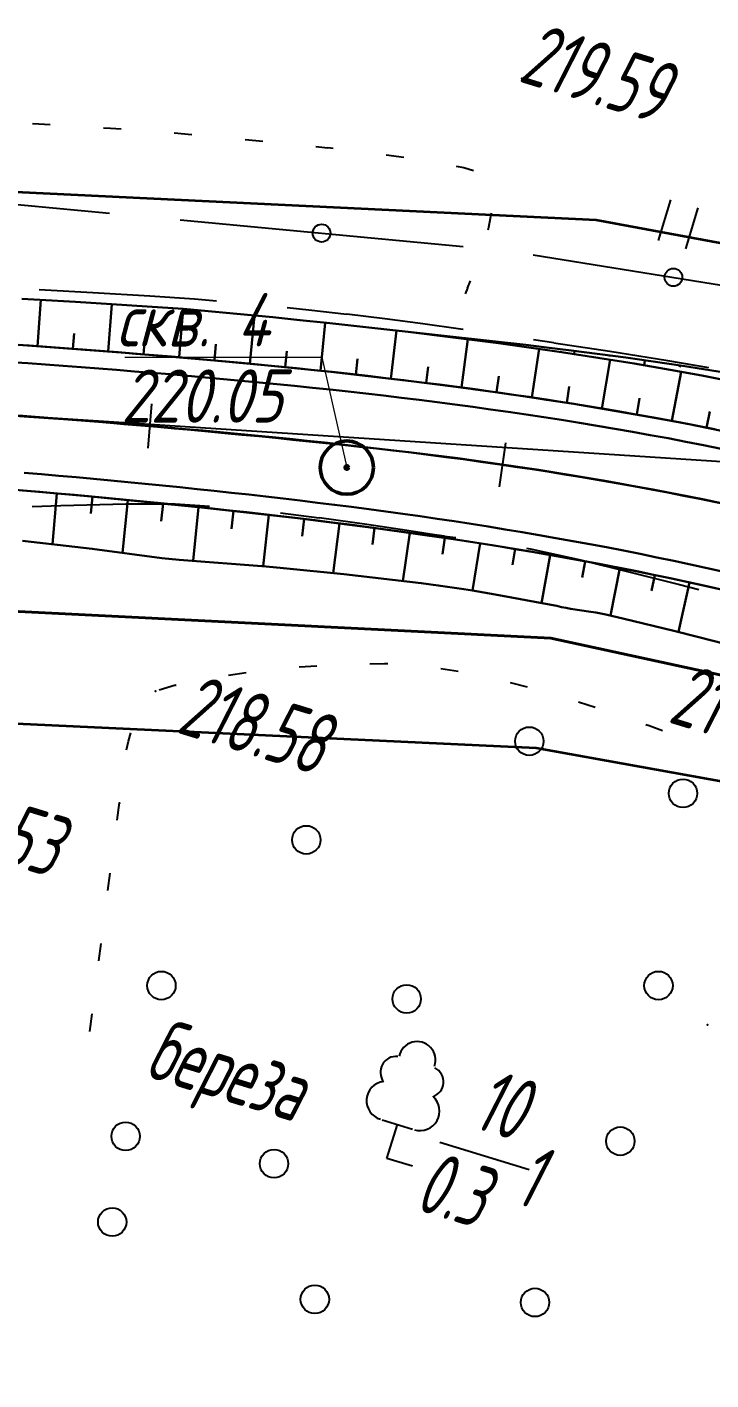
# Model space of a CAD drawing. Header units: millimetres. Extents: x -1799 to 6962, y -1020 to 4121.
# Drawn here: x -853.2 to -814.7, y 3630.4 to 3706.7 of the extents above; entities that cross this region are included whole.
import ezdxf

# ---------------------------------------------------------------- set-up
doc = ezdxf.new("R2010")
doc.units = ezdxf.units.MM
doc.linetypes.add('CONTI', pattern=[0])
for name, color, linetype, lineweight in [('10', 1, 'Continuous', 35), ('геология', 7, 'Continuous', 20), ('КОПИЯ_ОСЬ_13_ОТКОСЫ', 7, 'Continuous', 30), ('КОПИЯ_ОСЬ_ГРАНИЦЫ_ПОЛОС', 7, 'Continuous', 30), ('ОСЬ_ВЕРХ_ПОКРЫТИЯ_ГРАНИЦЫ_ПОЛОС', 7, 'Continuous', 30), ('ОСЬ_ВЕРХ_ПОКРЫТИЯ_ОСЬ', 1, 'Continuous', 30)]:
    doc.layers.add(name, color=color, linetype=linetype, lineweight=lineweight)
for name, color, linetype in [('_Ростелеком', 6, 'Continuous'), ('NAD_MDEFAULT', 7, 'CONTI'), ('PI_OTDEFAULT', 172, 'CONTI'), ('PI_TTDEFAULT', 5, 'CONTI'), ('PLN_O', 7, 'CONTI'), ('SIT_LDEFAULT', 7, 'CONTI'), ('USLZNDEFAULT', 7, 'CONTI'), ('ZAPSKDEFAULT', 7, 'CONTI'), ('КОПИЯ_ОСЬ_ТАНГЕНСЫ', 1, 'Continuous'), ('ОСЬ_ВЕРХ_ПОКРЫТИЯ_ПИКЕТЫ', 1, 'Continuous'), ('ОСЬ_ВЕРХ_ПОКРЫТИЯ_ТАНГЕНСЫ', 1, 'Continuous'), ('разметка', 7, 'Continuous')]:
    doc.layers.add(name, color=color, linetype=linetype)
doc.styles.add('eskd', font='spds.shx', dxfattribs={"width": 1.2, "oblique": 15})
doc.styles.add('STYLE1', font='romand.shx', dxfattribs={"width": 0.9})
doc.styles.add('ГОСТ', font='', dxfattribs={"oblique": 15, "height": 4})
doc.styles.get('ГОСТ').set_extended_font_data('GOST type A')
doc.linetypes.add('кабель_связи_проект.', pattern='A,10,-1,["/",STYLE1,S=3,R=0,X=0,Y=-1.5],-4.1', length=15.1)

# ---------------------------------------------------------------- blocks, each defined once
blk = doc.blocks.new('BL_2011')
at = {"color": 0}
for p, q in [((0, 0), (0, 2.4)), ((1.6, 0), (1.6, 2.4))]:
    blk.add_line(p, q, dxfattribs=at)
blk = doc.blocks.new('BL_2002')
at = {"color": 0}
blk.add_circle((0, 0), 0.8, dxfattribs=at)
blk = doc.blocks.new('BL_104')
at = {"color": 0}
for p, q in [((-0.9, 2), (0.9, 2)), ((0, 0), (0, 2)), ((1.5, 0), (0, 0))]:
    blk.add_line(p, q, dxfattribs=at)
for centre, radius, start, end in [((0, 5.8), 1.04, 358, 185), ((-0.94, 4.8), 0.88, 100, 235), ((0.94, 4.8), 0.88, 305, 80), ((-1, 3.1), 1.1, 115, 270), ((1, 3.1), 1.1, 270, 65)]:
    blk.add_arc(centre, radius, start, end, dxfattribs=at)

msp = doc.modelspace()

# ---------------------------------------------------------------- linework, layer by layer
at = {"layer": '10'}
for points in [[(-804.504, 3662.403), (-824.534, 3666.023), (-948.424, 3671.803), (-975.894, 3675.363), (-1007.464, 3684.893), (-1045.044, 3689.693), (-1091.514, 3701.643), (-1136.714, 3726.003), (-1145.914, 3731.613), (-1190.934, 3759.813), (-1203.524, 3777.133), (-1281.424, 3800.433), (-1370.854, 3827.173), (-1423.974, 3843.233), (-1467.204, 3856.303), (-1517.944, 3871.633), (-1536.604, 3877.273), (-1560.794, 3884.923), (-1568.404, 3887.323), (-1611.244, 3900.873), (-1670.725, 3919.711)], [(-1127.044, 3748.853), (-1082.584, 3724.793), (-1040.334, 3713.903), (-945.964, 3701.783), (-821.164, 3695.803), (-801.874, 3692.213), (-802.544, 3689.663), (-744.544, 3662.453), (-623.344, 3533.873), (-488.394, 3411.683), (-417.274, 3367.923), (-360.394, 3343.983), (-65.034, 3344.873)]]:
    msp.add_lwpolyline(points, dxfattribs=at)
at = {"layer": '_Ростелеком', "linetype": 'кабель_связи_проект.', "lineweight": 40, "ltscale": 0.25}
msp.add_lwpolyline([(-948.53, 3678.474), (-823.707, 3672.227), (-802.844, 3667.693), (-774.394, 3654.573), (-771.114, 3652.853), (-744.064, 3631.704), (-653.913, 3534.931), (-613.144, 3493.635), (-571.166, 3454.305), (-538.368, 3423.835), (-499.759, 3392.664), (-473.857, 3375.574), (-451.844, 3361.683), (-428.902, 3349.43), (-411.164, 3343.133), (-385.11, 3333.152), (-352.028, 3321.936), (-297.634, 3315.251)], dxfattribs=at)
at = {"layer": 'NAD_MDEFAULT', "color": 0}
msp.add_line((-829.957, 3643.816), (-824.937, 3642.281), dxfattribs=at)
at = {"layer": 'PI_TTDEFAULT', "color": 5}
for p in [(-825.348, 3703.769, 219.594), (-845.978, 3669.229, 218.581), (-848.008, 3662.929, 218.531), (-814.888, 3650.419, 219.222)]:
    msp.add_point(p, dxfattribs=at)
at = {"layer": 'PLN_O'}
for p, q in [((-864.508, 3697.669), (-848.578, 3696.169)), ((-844.588, 3695.799), (-828.658, 3694.299)), ((-824.708, 3693.829), (-808.908, 3691.279))]:
    msp.add_line(p, q, dxfattribs=at)
for centre in [(-836.628, 3695.049), (-816.808, 3692.559)]:
    msp.add_circle(centre, 0.5, dxfattribs=at)
at = {"layer": 'SIT_LDEFAULT', "color": 7}
for p, q in [((-852.908, 3701.229), (-852.558, 3701.209)), ((-852.558, 3701.209), (-851.908, 3701.169)), ((-848.918, 3700.989), (-848.508, 3700.969)), ((-848.508, 3700.959), (-847.918, 3700.919)), ((-844.928, 3700.699), (-843.928, 3700.609)), ((-840.938, 3700.329), (-839.938, 3700.239)), ((-836.958, 3699.929), (-836.268, 3699.859)), ((-836.268, 3699.869), (-835.968, 3699.829)), ((-832.988, 3699.469), (-831.998, 3699.329)), ((-829.038, 3698.829), (-828.608, 3698.749)), ((-828.608, 3698.749), (-828.068, 3698.579)), ((-827.078, 3696.179), (-827.228, 3695.369)), ((-827.218, 3695.369), (-827.268, 3695.209)), ((-828.248, 3692.369), (-828.418, 3691.949)), ((-849.508, 3691.689), (-852.528, 3691.859)), ((-846.308, 3691.499), (-849.508, 3691.689)), ((-843.778, 3691.319), (-846.308, 3691.499)), ((-828.398, 3691.949), (-828.538, 3691.619)), ((-842.548, 3691.219), (-843.778, 3691.319)), ((-837.348, 3690.709), (-838.568, 3690.839)), ((-835.208, 3690.469), (-837.348, 3690.709)), ((-833.068, 3690.219), (-835.208, 3690.479)), ((-830.928, 3689.939), (-833.068, 3690.219)), ((-828.798, 3689.639), (-830.928, 3689.939)), ((-828.648, 3689.619), (-828.798, 3689.639)), ((-823.538, 3688.859), (-824.688, 3689.029)), ((-820.398, 3688.379), (-823.538, 3688.849)), ((-817.128, 3687.849), (-820.398, 3688.379)), ((-814.808, 3687.459), (-817.128, 3687.859)), ((-852.928, 3679.639), (-851.318, 3679.699)), ((-851.318, 3679.699), (-847.658, 3679.789)), ((-847.658, 3679.789), (-844.878, 3679.789)), ((-844.878, 3679.789), (-842.938, 3679.669)), ((-838.948, 3679.279), (-836.768, 3679.009)), ((-836.768, 3679.019), (-834.078, 3678.649)), ((-834.078, 3678.649), (-831.818, 3678.309)), ((-831.818, 3678.309), (-830.268, 3678.069)), ((-830.268, 3678.069), (-829.698, 3677.979)), ((-829.698, 3677.969), (-829.058, 3677.899)), ((-825.088, 3677.299), (-824.778, 3677.239)), ((-824.778, 3677.239), (-822.048, 3676.629)), ((-822.048, 3676.629), (-819.248, 3675.949)), ((-819.248, 3675.949), (-816.458, 3675.239)), ((-816.458, 3675.249), (-815.378, 3674.969)), ((-841.868, 3670.139), (-840.878, 3670.289)), ((-837.898, 3670.599), (-836.898, 3670.669)), ((-833.908, 3670.779), (-833.078, 3670.799)), ((-833.078, 3670.799), (-832.898, 3670.789)), ((-829.918, 3670.519), (-828.928, 3670.359)), ((-845.778, 3669.299), (-844.848, 3669.589)), ((-844.848, 3669.569), (-844.818, 3669.579)), ((-825.998, 3669.729), (-825.038, 3669.469)), ((-822.158, 3668.629), (-821.208, 3668.329)), ((-818.358, 3667.359), (-818.178, 3667.299)), ((-818.178, 3667.289), (-817.428, 3667.009)), ((-847.608, 3665.929), (-847.508, 3666.419)), ((-847.508, 3666.419), (-847.368, 3666.889)), ((-848.148, 3661.959), (-848.018, 3662.949)), ((-848.668, 3657.989), (-848.538, 3658.979)), ((-849.178, 3654.029), (-849.048, 3655.019)), ((-849.688, 3650.059), (-849.558, 3651.049))]:
    msp.add_line(p, q, dxfattribs=at)
at = {"layer": 'геология', "color": 1, "linetype": 'Continuous'}
for p, q in [((-847.708, 3688.05), (-836.616, 3688.05)), ((-836.616, 3688.05), (-835.204, 3681.833))]:
    msp.add_line(p, q, dxfattribs=at)
at = {"layer": 'геология', "color": 1, "linetype": 'Continuous', "lineweight": 50}
for radius in [1.5, 0.103]:
    msp.add_circle((-835.204, 3681.833), radius, dxfattribs=at)
at = {"layer": 'КОПИЯ_ОСЬ_13_ОТКОСЫ'}
for points in [[(-853.505, 3691.355), (-852.499, 3691.292), (-850.484, 3691.176), (-848.468, 3691.043), (-846.448, 3690.913), (-844.426, 3690.774), (-843.415, 3690.695), (-841.392, 3690.503), (-839.367, 3690.305), (-837.848, 3690.149), (-836.327, 3689.989), (-834.298, 3689.762), (-833.282, 3689.652), (-831.757, 3689.48), (-829.211, 3689.175), (-826.669, 3688.848), (-823.104, 3688.343), (-821.063, 3688.029), (-819.025, 3687.696), (-816.99, 3687.344), (-815.204, 3687.017), (-813.421, 3686.672)], [(-852.632, 3688.674), (-852.44, 3691.289)], [(-848.643, 3688.375), (-848.436, 3691.041)], [(-844.656, 3688.05), (-844.422, 3690.774)], [(-840.672, 3687.689), (-840.4, 3690.406)], [(-836.692, 3687.29), (-836.42, 3689.999)], [(-850.637, 3688.528), (-850.573, 3689.399)], [(-834.298, 3689.762), (-833.282, 3689.652), (-831.757, 3689.48), (-829.211, 3689.175), (-826.669, 3688.848), (-823.104, 3688.343), (-821.063, 3688.029), (-819.025, 3687.696), (-816.99, 3687.344), (-815.204, 3687.017), (-813.421, 3686.672)], [(-834.298, 3689.762), (-833.281, 3689.657), (-831.246, 3689.437), (-829.211, 3689.2), (-828.19, 3689.088), (-827.169, 3688.98), (-825.125, 3688.749), (-824.102, 3688.629), (-822.567, 3688.44), (-819.494, 3688.035), (-816.418, 3687.587), (-813.34, 3687.095)], [(-832.718, 3686.841), (-832.406, 3689.553)], [(-830.321, 3689.329), (-830.323, 3689.311)], [(-846.649, 3688.217), (-846.576, 3689.105)], [(-842.664, 3687.875), (-842.582, 3688.783)], [(-838.682, 3687.49), (-838.591, 3688.395)], [(-828.748, 3686.348), (-828.385, 3689.071)], [(-828.334, 3689.104), (-828.335, 3689.098)], [(-826.346, 3688.887), (-826.355, 3688.803)], [(-824.789, 3685.78), (-824.375, 3688.523)], [(-824.359, 3688.659), (-824.362, 3688.631)], [(-822.374, 3688.415), (-822.397, 3688.236)], [(-834.704, 3687.07), (-834.601, 3687.971)], [(-820.838, 3685.152), (-820.369, 3687.918)], [(-820.391, 3688.153), (-820.399, 3688.094)], [(-818.41, 3687.877), (-818.451, 3687.599)], [(-830.732, 3686.605), (-830.618, 3687.508)], [(-826.767, 3686.076), (-826.639, 3686.983)], [(-816.899, 3684.462), (-816.377, 3687.234)], [(-816.431, 3687.589), (-816.444, 3687.497)], [(-822.811, 3685.481), (-822.673, 3686.396)], [(-818.867, 3684.818), (-818.71, 3685.74)], [(-814.935, 3684.082), (-814.752, 3685.004)], [(-856.748, 3680.832), (-852.779, 3680.492), (-849.809, 3680.224), (-843.394, 3679.593), (-837.991, 3678.986), (-833.589, 3678.427), (-829.208, 3677.801), (-827.027, 3677.46), (-824.85, 3677.098), (-820.998, 3676.403), (-817.17, 3675.635), (-815.267, 3675.221), (-813.368, 3674.787)], [(-851.531, 3680.379), (-851.789, 3677.511)], [(-849.539, 3680.198), (-849.633, 3679.243)], [(-847.549, 3680.002), (-847.841, 3677.032)], [(-845.558, 3679.806), (-845.656, 3678.816)], [(-843.568, 3679.61), (-843.866, 3676.581)], [(-841.58, 3679.389), (-841.693, 3678.381)], [(-839.593, 3679.166), (-839.918, 3676.269)], [(-837.606, 3678.937), (-837.728, 3677.973)], [(-835.622, 3678.685), (-835.978, 3675.879)], [(-833.638, 3678.433), (-833.757, 3677.498)], [(-831.658, 3678.151), (-832.045, 3675.438)], [(-829.678, 3677.868), (-829.807, 3676.963)], [(-853.479, 3677.697), (-852.493, 3677.597), (-851.509, 3677.478), (-850.525, 3677.363), (-849.542, 3677.258), (-845.626, 3676.736), (-844.647, 3676.64), (-842.687, 3676.49), (-841.708, 3676.412), (-840.73, 3676.336), (-839.753, 3676.255), (-838.779, 3676.156), (-835.373, 3675.82), (-831.017, 3675.32), (-830.053, 3675.192), (-828.612, 3674.974), (-828.133, 3674.899), (-827.177, 3674.734), (-826.223, 3674.563), (-824.319, 3674.214), (-823.37, 3674.034), (-823.113, 3673.976), (-822.855, 3673.923), (-822.596, 3673.877), (-821.468, 3673.708), (-821.183, 3673.663), (-820.898, 3673.611), (-820.615, 3673.552), (-819.583, 3673.313), (-816.779, 3672.635), (-815.385, 3672.283), (-813.994, 3671.926)], [(-827.701, 3677.567), (-828.123, 3674.898)], [(-825.726, 3677.246), (-825.875, 3676.358)], [(-823.756, 3676.901), (-824.244, 3674.2)], [(-821.788, 3676.546), (-821.951, 3675.645)], [(-819.824, 3676.168), (-820.361, 3673.493)], [(-817.864, 3675.774), (-818.043, 3674.882)], [(-815.906, 3675.363), (-816.518, 3672.569)]]:
    msp.add_lwpolyline(points, dxfattribs=at)
at = {"layer": 'КОПИЯ_ОСЬ_ГРАНИЦЫ_ПОЛОС'}
for points in [[(-854.107, 3688.78), (-853.106, 3688.709), (-852.104, 3688.637), (-851.101, 3688.563), (-850.098, 3688.488), (-849.095, 3688.411), (-848.092, 3688.333), (-847.088, 3688.253), (-846.084, 3688.171), (-845.079, 3688.087), (-844.075, 3688.001), (-843.07, 3687.912), (-842.065, 3687.822), (-841.06, 3687.729), (-840.054, 3687.633), (-839.048, 3687.535), (-838.042, 3687.434), (-837.036, 3687.33), (-836.03, 3687.223), (-835.024, 3687.113), (-834.018, 3686.999), (-833.011, 3686.882), (-832.005, 3686.762), (-830.998, 3686.638), (-829.992, 3686.511), (-828.985, 3686.38), (-827.979, 3686.244), (-826.973, 3686.105), (-825.967, 3685.962), (-824.961, 3685.814), (-823.955, 3685.662), (-822.949, 3685.506), (-821.944, 3685.345), (-820.939, 3685.179), (-819.935, 3685.008), (-818.931, 3684.833), (-817.927, 3684.652), (-816.924, 3684.466), (-815.921, 3684.275), (-814.919, 3684.079), (-813.917, 3683.877)], [(-853.469, 3680.552), (-852.494, 3680.466), (-851.52, 3680.38), (-850.546, 3680.292), (-849.573, 3680.202), (-848.601, 3680.111), (-847.629, 3680.019), (-846.658, 3679.925), (-845.687, 3679.828), (-844.717, 3679.73), (-843.748, 3679.63), (-842.78, 3679.528), (-841.812, 3679.423), (-840.845, 3679.317), (-839.879, 3679.207), (-838.914, 3679.096), (-837.95, 3678.981), (-836.986, 3678.864), (-836.023, 3678.744), (-835.061, 3678.621), (-834.101, 3678.495), (-833.141, 3678.366), (-832.182, 3678.233), (-831.224, 3678.098), (-830.267, 3677.959), (-829.311, 3677.816), (-828.356, 3677.67), (-827.402, 3677.52), (-826.45, 3677.366), (-825.499, 3677.208), (-824.549, 3677.047), (-823.6, 3676.881), (-822.652, 3676.711), (-821.706, 3676.537), (-820.761, 3676.358), (-819.818, 3676.175), (-818.876, 3675.987), (-817.936, 3675.795), (-816.997, 3675.598), (-816.06, 3675.396), (-815.125, 3675.189), (-814.191, 3674.978)]]:
    msp.add_lwpolyline(points, dxfattribs=at)
at = {"layer": 'КОПИЯ_ОСЬ_ТАНГЕНСЫ'}
msp.add_line((-1078.138, 3699.439), (-773.698, 3679.529), dxfattribs=at)
at = {"layer": 'ОСЬ_ВЕРХ_ПОКРЫТИЯ_ГРАНИЦЫ_ПОЛОС', "linetype": 'Continuous'}
for points in [[(-814.494, 3683.994), (-816.498, 3684.386), (-818.506, 3684.757), (-822.525, 3685.438), (-826.548, 3686.045), (-829.063, 3686.39), (-831.581, 3686.711), (-836.111, 3687.231), (-841.141, 3687.736), (-844.405, 3688.029), (-847.672, 3688.3), (-850.181, 3688.494), (-853.189, 3688.715), (-857.694, 3689.027)], [(-854.109, 3688.78), (-853.107, 3688.709), (-852.105, 3688.637), (-851.103, 3688.563), (-850.1, 3688.488), (-849.097, 3688.411), (-848.094, 3688.333), (-847.09, 3688.253), (-846.086, 3688.171), (-845.081, 3688.087), (-844.077, 3688.001), (-843.072, 3687.913), (-842.067, 3687.822), (-841.062, 3687.729), (-840.056, 3687.633), (-839.05, 3687.535), (-838.045, 3687.434), (-837.039, 3687.33), (-836.032, 3687.223), (-835.026, 3687.113), (-834.02, 3686.999), (-833.013, 3686.883), (-832.007, 3686.762), (-831, 3686.639), (-829.994, 3686.511), (-828.988, 3686.38), (-827.981, 3686.245), (-826.975, 3686.106), (-825.969, 3685.962), (-824.963, 3685.815), (-823.957, 3685.663), (-822.952, 3685.506), (-821.947, 3685.345), (-820.942, 3685.179), (-819.937, 3685.009), (-818.933, 3684.833), (-817.929, 3684.652), (-816.926, 3684.467), (-815.923, 3684.276), (-814.921, 3684.079), (-813.92, 3683.877)], [(-814.12, 3682.898), (-815.116, 3683.098), (-816.113, 3683.294), (-817.111, 3683.484), (-818.109, 3683.669), (-819.108, 3683.848), (-820.107, 3684.023), (-821.107, 3684.193), (-822.107, 3684.358), (-823.108, 3684.518), (-824.109, 3684.674), (-825.11, 3684.825), (-826.112, 3684.972), (-827.114, 3685.115), (-828.116, 3685.254), (-829.119, 3685.389), (-830.122, 3685.519), (-831.124, 3685.646), (-832.127, 3685.77), (-833.13, 3685.89), (-834.133, 3686.006), (-835.136, 3686.119), (-836.14, 3686.229), (-837.143, 3686.335), (-838.146, 3686.439), (-839.149, 3686.54), (-840.152, 3686.638), (-841.155, 3686.733), (-842.158, 3686.826), (-843.161, 3686.917), (-844.163, 3687.005), (-845.166, 3687.091), (-846.168, 3687.174), (-847.17, 3687.256), (-848.172, 3687.336), (-849.174, 3687.414), (-850.175, 3687.491), (-851.177, 3687.566), (-852.178, 3687.639), (-853.179, 3687.712), (-854.179, 3687.783)]]:
    msp.add_lwpolyline(points, dxfattribs=at)
at = {"layer": 'ОСЬ_ВЕРХ_ПОКРЫТИЯ_ГРАНИЦЫ_ПОЛОС', "linetype": 'Continuous', "lineweight": 30}
for points in [[(-813.967, 3675.952), (-814.906, 3676.165), (-815.847, 3676.373), (-816.789, 3676.576), (-817.733, 3676.774), (-818.678, 3676.967), (-819.625, 3677.156), (-820.573, 3677.34), (-821.522, 3677.52), (-822.473, 3677.695), (-823.425, 3677.865), (-824.378, 3678.032), (-825.333, 3678.194), (-826.288, 3678.353), (-827.245, 3678.507), (-828.202, 3678.658), (-829.161, 3678.805), (-830.121, 3678.948), (-831.081, 3679.088), (-832.043, 3679.224), (-833.005, 3679.357), (-833.969, 3679.486), (-834.933, 3679.613), (-835.898, 3679.736), (-836.864, 3679.856), (-837.83, 3679.974), (-838.797, 3680.089), (-839.765, 3680.201), (-840.734, 3680.31), (-841.703, 3680.418), (-842.673, 3680.522), (-843.644, 3680.625), (-844.615, 3680.725), (-845.587, 3680.823), (-846.56, 3680.92), (-847.533, 3681.014), (-848.506, 3681.107), (-849.48, 3681.198), (-850.455, 3681.288), (-851.43, 3681.376), (-852.406, 3681.463), (-853.382, 3681.548)], [(-814.191, 3674.978), (-815.125, 3675.189), (-816.06, 3675.396), (-816.997, 3675.598), (-817.936, 3675.795), (-818.876, 3675.987), (-819.818, 3676.175), (-820.761, 3676.358), (-821.706, 3676.537), (-822.652, 3676.711), (-823.6, 3676.881), (-824.548, 3677.047), (-825.498, 3677.208), (-826.45, 3677.366), (-827.402, 3677.52), (-828.356, 3677.67), (-829.311, 3677.816), (-830.266, 3677.959), (-831.223, 3678.098), (-832.181, 3678.233), (-833.14, 3678.366), (-834.1, 3678.495), (-835.061, 3678.621), (-836.023, 3678.744), (-836.986, 3678.864), (-837.949, 3678.981), (-838.914, 3679.096), (-839.879, 3679.207), (-840.845, 3679.317), (-841.812, 3679.423), (-842.78, 3679.528), (-843.748, 3679.63), (-844.717, 3679.73), (-845.687, 3679.828), (-846.657, 3679.925), (-847.629, 3680.019), (-848.6, 3680.111), (-849.573, 3680.202), (-850.546, 3680.292), (-851.519, 3680.38), (-852.494, 3680.466), (-853.469, 3680.552)]]:
    msp.add_lwpolyline(points, dxfattribs=at)
at = {"layer": 'ОСЬ_ВЕРХ_ПОКРЫТИЯ_ОСЬ'}
msp.add_lwpolyline([(-856.068, 3684.907), (-853.124, 3684.7), (-851.162, 3684.556), (-849.201, 3684.407), (-847.24, 3684.252), (-845.279, 3684.089), (-844.299, 3684.005), (-843.319, 3683.919), (-842.34, 3683.83), (-841.36, 3683.739), (-840.381, 3683.646), (-839.402, 3683.55), (-838.424, 3683.452), (-837.445, 3683.351), (-836.467, 3683.247), (-835.489, 3683.14), (-834.512, 3683.03), (-833.535, 3682.916), (-832.558, 3682.8), (-831.582, 3682.68), (-830.606, 3682.557), (-829.631, 3682.43), (-828.656, 3682.3), (-827.681, 3682.165), (-826.708, 3682.027), (-825.734, 3681.885), (-824.762, 3681.739), (-823.79, 3681.589), (-822.818, 3681.434), (-821.847, 3681.275), (-820.878, 3681.111), (-819.908, 3680.943), (-818.94, 3680.771), (-817.973, 3680.593), (-817.006, 3680.411), (-816.041, 3680.223), (-815.076, 3680.031), (-814.112, 3679.833)], dxfattribs=at)
at = {"layer": 'ОСЬ_ВЕРХ_ПОКРЫТИЯ_ПИКЕТЫ'}
for p, q in [((-846.398, 3682.929), (-846.192, 3685.42)), ((-826.598, 3680.748), (-826.239, 3683.223))]:
    msp.add_line(p, q, dxfattribs=at)
at = {"layer": 'ОСЬ_ВЕРХ_ПОКРЫТИЯ_ТАНГЕНСЫ'}
msp.add_line((-1078.138, 3699.439), (-773.698, 3679.529), dxfattribs=at)
at = {"layer": 'разметка', "lineweight": 30, "ltscale": 7}
msp.add_lwpolyline([(-712.476, 3612.997), (-712.476, 3612.997, 0.012352), (-733.493, 3635.085, 0.03661), (-755.877, 3654.272, 0.090655), (-804.547, 3677.55, 0.037396), (-833.536, 3682.908, 0.013155), (-863.919, 3685.43), (-863.919, 3685.43), (-863.919, 3685.43)], format="xyb", dxfattribs=at)

# ---------------------------------------------------------------- block references
at = {"layer": 'USLZNDEFAULT', "color": 7, "rotation": 342.9999999999999}
msp.add_blockref('BL_104', (-832.943, 3642.895), dxfattribs=at)
at = {"layer": 'ZAPSKDEFAULT', "color": 7, "rotation": 342.9999999999999}
for name, p in [('BL_2011', (-817.648, 3694.639)), ('BL_2002', (-824.928, 3666.412)), ('BL_2002', (-816.267, 3663.474)), ('BL_2002', (-837.49, 3660.85)), ('BL_2002', (-845.648, 3652.639)), ('BL_2002', (-817.648, 3652.639)), ('BL_2002', (-831.83, 3651.886)), ('BL_2002', (-847.667, 3644.143)), ('BL_2002', (-819.799, 3643.868)), ('BL_2002', (-839.304, 3642.599)), ('BL_2002', (-848.42, 3639.31)), ('BL_2002', (-837.007, 3634.953)), ('BL_2002', (-824.606, 3634.778))]:
    msp.add_blockref(name, p, dxfattribs=at)

# ---------------------------------------------------------------- texts
at = {"layer": 'NAD_MDEFAULT', "color": 7, "style": 'eskd', "oblique": 10, "width": 0.8}
for s, p in [(' береза', (-848.041, 3647.967)), (' 10', (-829.574, 3645.071)), (' 0.3', (-832.849, 3640.469)), (' 1', (-827.226, 3640.817))]:
    msp.add_text(s, height=3.5, rotation=343, dxfattribs=at).set_placement(p)
at = {"layer": 'PI_OTDEFAULT', "color": 172, "style": 'eskd', "oblique": 10, "width": 0.8}
for s, p in [('219.59', (-825.609, 3703.625)), ('219.23', (-817.184, 3667.506)), ('218.58', (-844.888, 3666.929)), ('218.53', (-859.762, 3661.129))]:
    msp.add_text(s, height=3.5, rotation=343, dxfattribs=at).set_placement(p)
at = {"layer": 'геология', "color": 1, "style": 'ГОСТ', "oblique": 15}
for s, p in [('скв. 4', (-848.201, 3688.65)), ('220.05', (-847.923, 3684.358))]:
    msp.add_text(s, height=3, rotation=0.1, dxfattribs=at).set_placement(p)

doc.saveas('drawing.dxf')
